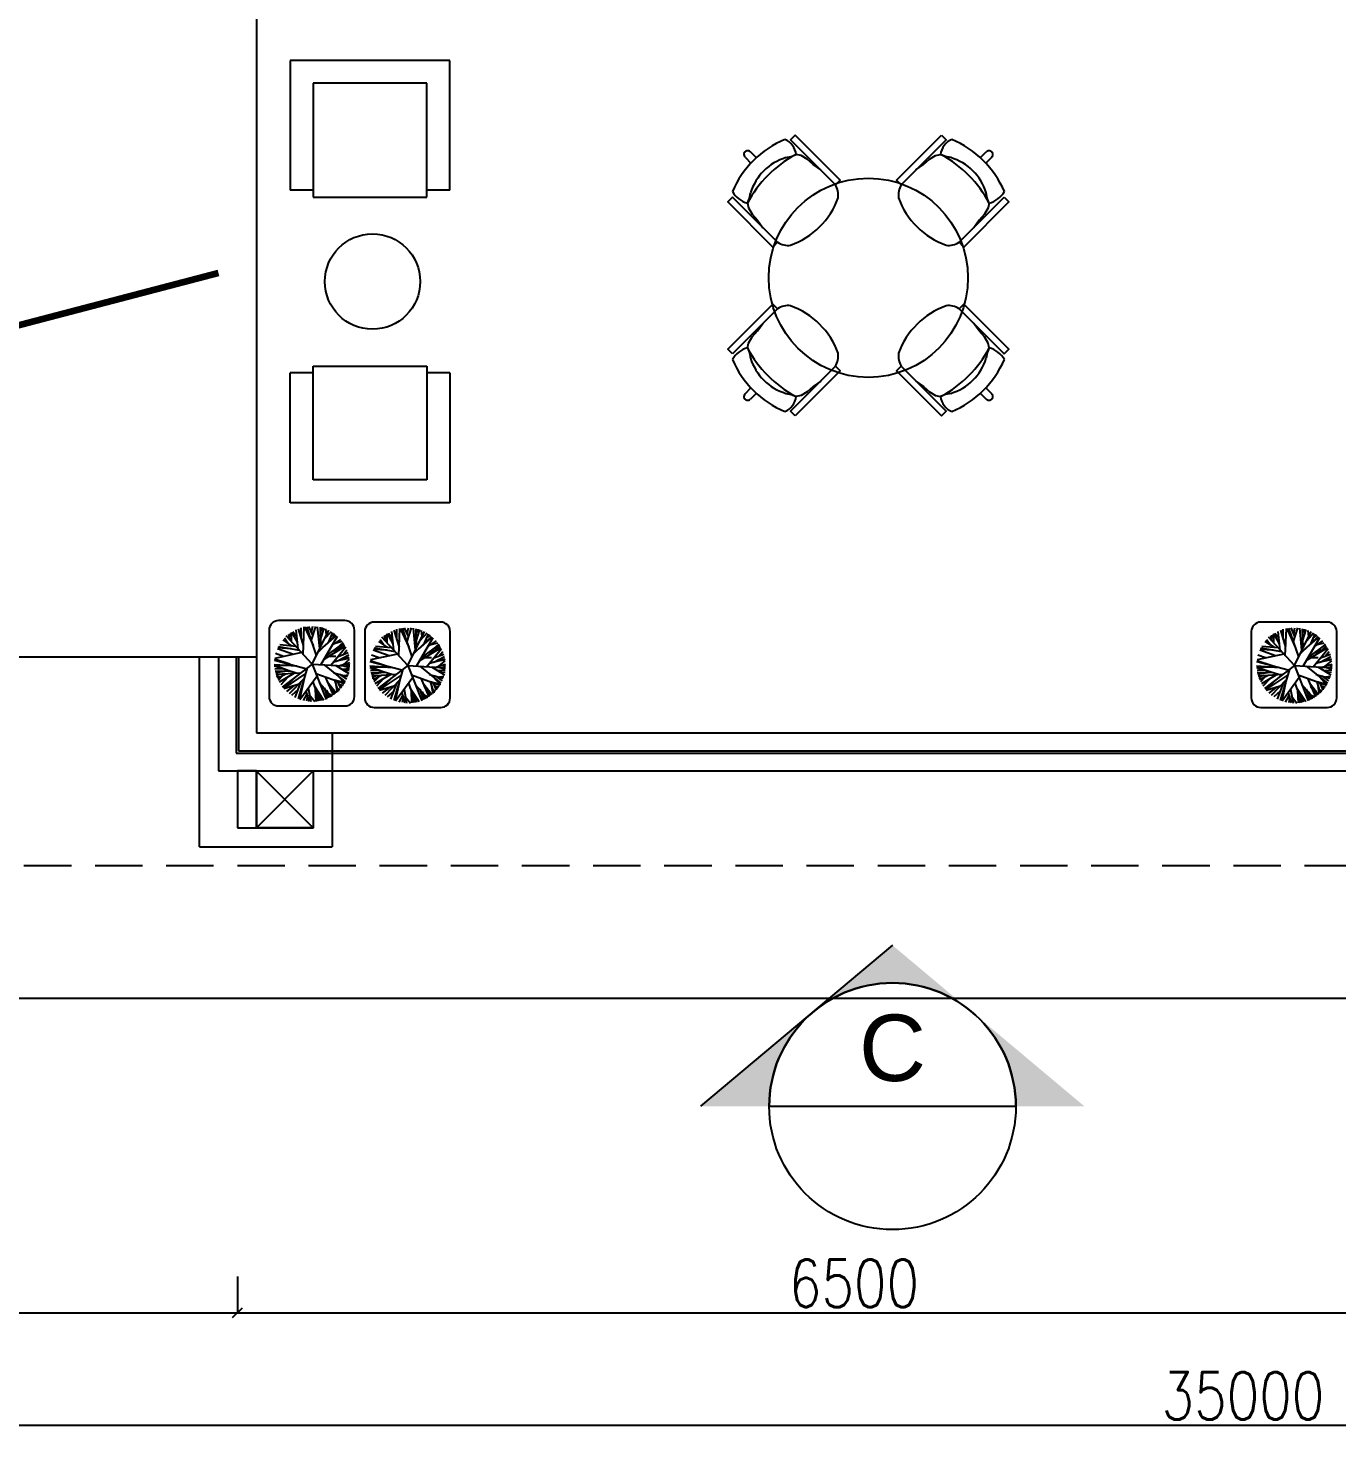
# Model space of a CAD drawing. Extents: x -32840 to 422982, y 280745 to 888746.
# Drawn here: x 224887 to 231786, y 290111 to 297500 of the extents above; entities that cross this region are included whole.
import ezdxf
from ezdxf.enums import TextEntityAlignment as Align

# ---------------------------------------------------------------- set-up
doc = ezdxf.new("R2010")
doc.units = 0
doc.header["$LTSCALE"] = 1000
doc.header["$PDMODE"] = 3
doc.linetypes.add('CONTINOUS', pattern=[0])
doc.linetypes.add('HIDDEN', pattern=[0.375, 0.25, -0.125])
doc.layers.get('Defpoints').update_dxf_attribs({"linetype": 'HIDDEN'})
doc.layers.add('A-Area duct', color=50, linetype='Continuous', plot=False)
for name, color, linetype in [('A-Chejja', 5, 'HIDDEN'), ('A-duct', 1, 'Continuous'), ('A-Floor Projection', 5, 'CONTINOUS'), ('A-Tag LVl', 2, 'Continuous'), ('A-WALL', 7, 'CONTINOUS'), ('FURNITURE', 8, 'CONTINOUS'), ('PS_FLOOR SLOPE', 150, 'Continuous'), ('RAILING', 1, 'Continuous'), ('WALL', 6, 'Continuous')]:
    doc.layers.add(name, color=color, linetype=linetype)
doc.layers.add('A-Dim grid', color=3, linetype='Continuous', transparency=0.5)
doc.styles.add('Arial', font='arial.ttf')
doc.styles.add('ROMANS', font='romans.shx', dxfattribs={"width": 0.8})
doc.dimstyles.new('A-Dim Grid', dxfattribs={"dimscale": 100, "dimtxt": 2.5, "dimasz": 0.5, "dimexe": 0, "dimexo": 0, "dimgap": 0.3, "dimtad": 1, "dimdec": 0, "dimlfac": -0.01, "dimzin": 3, "dimdsep": 46, "dimtxsty": 'ROMANS', "dimblk": 'OBLIQUE', "dimcen": 5, "dimclrd": 256, "dimclre": 8, "dimclrt": 4, "dimadec": 0, "dimazin": 0, "dimtfac": 1, "dimtdec": 0, "dimtix": 1, "dimtmove": 1, "dimatfit": 3, "dimfxl": 1, "dimfrac": 2, "dimtolj": 1, "dimtzin": 3, "dimlwd": -1, "dimarcsym": 0})
doc.dimstyles.new('PS_DIM', dxfattribs={"dimtxt": 100, "dimasz": 100, "dimexe": 1, "dimexo": 1, "dimgap": 15, "dimtad": 1, "dimdec": 0, "dimrnd": 5, "dimzin": 3, "dimdsep": 46, "dimtxsty": 'ROMANS', "dimblk": 'OBLIQUE', "dimcen": 0.09, "dimclrd": 256, "dimclre": 256, "dimclrt": 4, "dimadec": 0, "dimazin": 0, "dimtfac": 1, "dimtdec": 0, "dimtix": 1, "dimtofl": 0, "dimtmove": 1, "dimatfit": 3, "dimfxl": 1, "dimtolj": 1, "dimtzin": 3, "dimarcsym": 0})

# ---------------------------------------------------------------- blocks, each defined once
blk = doc.blocks.new('TAG-SEC')
blk.add_line((-6.5, 0), (6.5, 0))
blk.add_circle((0, 0), 6.5)
at = {"color": 6, "style": 'Arial'}
blk.add_attdef('88', text='', height=3.5, dxfattribs=at).set_placement((0, 3.082), align=Align.MIDDLE_CENTER)
at = {"color": 6, "style": 'ROMANS', "width": 0.708488}
blk.add_attdef('X8-X-8888', text='', height=1.75, dxfattribs=at).set_placement((-5.579, -2.546), (5.579, -2.546), align=Align.FIT)
blk = doc.blocks.new('A$Ce1edbb18')
at = {"layer": 'A-Tag LVl'}
h = blk.add_hatch(color=256, dxfattribs=at)
h.paths.add_polyline_path([(14741.8, -15567.6), (15103, -15567.6, -0.2206), (15333.1, -15071.4)])
h.paths.add_polyline_path([(15753, -14719.1), (15337.2, -15067.9, -0.175251), (15753, -14917.6, -0.175251), (16168.7, -15067.9)])
h.paths.add_polyline_path([(16172.9, -15071.4, -0.2206), (16403, -15567.6), (16764.2, -15567.6)])
blk.add_line((15753, -14719.1), (14741.8, -15567.6), dxfattribs=at)
blk.add_arc((15753, -15567.6), 650, 0, 180, dxfattribs=at)
at = {"layer": 'A-Tag LVl', "xscale": 100, "yscale": 100, "zscale": 100}
blk.add_blockref('TAG-SEC', (15753, -15567.6), dxfattribs=at).add_auto_attribs({'88': 'C'})
blk = doc.blocks.new('_Oblique')
at = {"color": 0, "linetype": 'ByBlock', "lineweight": -2}
blk.add_line((-0.5, -0.5), (0.5, 0.5), dxfattribs=at)
at = {"color": 0, "linetype": 'ByBlock'}
blk.add_line((-0.5, -0.5), (0.5, 0.5), dxfattribs=at)
blk = doc.blocks.new('*D2464')
at = {"layer": 'A-Dim grid', "color": 8, "lineweight": -2, "transparency": 16777216}
for p, q in [((222790.6, 290919.7), (222790.6, 290728.2)), ((225990.6, 290919.7), (225990.6, 290728.2))]:
    blk.add_line(p, q, dxfattribs=at)
at = {"layer": 'A-Dim grid', "transparency": 16777216}
blk.add_line((222790.6, 290728.2), (225990.6, 290728.2), dxfattribs=at)
at = {"layer": 'Defpoints', "color": 0, "transparency": 16777216}
for p in [(222790.6, 290919.7), (225990.6, 290919.7), (225990.6, 290728.2)]:
    blk.add_point(p, dxfattribs=at)
at = {"layer": 'A-Dim grid', "transparency": 16777216, "xscale": 50, "yscale": 50, "zscale": 50, "rotation": 180}
blk.add_blockref('_Oblique', (222790.6, 290728.2), dxfattribs=at)
at = {"layer": 'A-Dim grid', "transparency": 16777216, "xscale": 50, "yscale": 50, "zscale": 50}
blk.add_blockref('_Oblique', (225990.6, 290728.2), dxfattribs=at)
at = {"layer": 'A-Dim grid', "color": 4, "transparency": 16777216, "insert": (224390.6, 290883.2), "char_height": 250, "attachment_point": 5, "style": 'ROMANS'}
blk.add_mtext('\\A1;3200', dxfattribs=at)
blk = doc.blocks.new('*D2465')
at = {"layer": 'A-Dim grid', "color": 8, "lineweight": -2, "transparency": 16777216}
for p, q in [((225990.6, 290919.7), (225990.6, 290728.2)), ((232490.6, 290919.7), (232490.6, 290728.2))]:
    blk.add_line(p, q, dxfattribs=at)
at = {"layer": 'A-Dim grid', "transparency": 16777216}
blk.add_line((225990.6, 290728.2), (232490.6, 290728.2), dxfattribs=at)
at = {"layer": 'Defpoints', "color": 0, "transparency": 16777216}
for p in [(225990.6, 290919.7), (232490.6, 290919.7), (232490.6, 290728.2)]:
    blk.add_point(p, dxfattribs=at)
at = {"layer": 'A-Dim grid', "transparency": 16777216, "xscale": 50, "yscale": 50, "zscale": 50, "rotation": 180}
blk.add_blockref('_Oblique', (225990.6, 290728.2), dxfattribs=at)
at = {"layer": 'A-Dim grid', "transparency": 16777216, "xscale": 50, "yscale": 50, "zscale": 50}
blk.add_blockref('_Oblique', (232490.6, 290728.2), dxfattribs=at)
at = {"layer": 'A-Dim grid', "color": 4, "transparency": 16777216, "insert": (229240.6, 290883.2), "char_height": 250, "attachment_point": 5, "style": 'ROMANS'}
blk.add_mtext('\\A1;6500', dxfattribs=at)
blk = doc.blocks.new('*D2468')
at = {"layer": 'A-Dim grid', "color": 8, "lineweight": -2, "transparency": 16777216}
for p, q in [((213790.6, 290800), (213790.6, 290135.6)), ((248790.8, 290800), (248790.8, 290135.6))]:
    blk.add_line(p, q, dxfattribs=at)
at = {"layer": 'A-Dim grid', "transparency": 16777216}
blk.add_line((213790.6, 290135.6), (248790.8, 290135.6), dxfattribs=at)
at = {"layer": 'Defpoints', "color": 0, "transparency": 16777216}
for p in [(213790.6, 290800), (248790.8, 290800), (248790.8, 290135.6)]:
    blk.add_point(p, dxfattribs=at)
at = {"layer": 'A-Dim grid', "transparency": 16777216, "xscale": 50, "yscale": 50, "zscale": 50, "rotation": 180}
blk.add_blockref('_Oblique', (213790.6, 290135.6), dxfattribs=at)
at = {"layer": 'A-Dim grid', "transparency": 16777216, "xscale": 50, "yscale": 50, "zscale": 50}
blk.add_blockref('_Oblique', (248790.8, 290135.6), dxfattribs=at)
at = {"layer": 'A-Dim grid', "color": 4, "transparency": 16777216, "insert": (231290.7, 290290.6), "char_height": 250, "attachment_point": 5, "style": 'ROMANS'}
blk.add_mtext('\\A1;35000', dxfattribs=at)

msp = doc.modelspace()

# ---------------------------------------------------------------- linework, layer by layer
at = {"layer": 'A-Area duct', "color": 8}
msp.add_lwpolyline([(226090.6, 293584.5), (226390.6, 293584.5), (226390.6, 293284.5), (226090.6, 293284.5)], close=True, dxfattribs=at)
at = {"layer": 'A-Chejja', "color": 8}
msp.add_line((238990.6, 293084.2), (213690.6, 293084.2), dxfattribs=at)
at = {"layer": 'A-duct'}
msp.add_line((226090.6, 293584.5), (226090.6, 293284.5), dxfattribs=at)
at = {"layer": 'A-duct', "color": 8}
for p, q in [((226390.6, 293584.5), (226090.6, 293284.5)), ((226090.6, 293582.3), (226390.6, 293284.5))]:
    msp.add_line(p, q, dxfattribs=at)
at = {"layer": 'A-Floor Projection', "color": 8}
msp.add_lwpolyline([(239790.6, 296384.2), (239790.5, 292384.5), (224590.5, 292384.5), (224590.6, 294184.5)], dxfattribs=at)
at = {"layer": 'A-WALL'}
for p, q in [((226090.6, 293784.5), (226390.6, 293784.5)), ((226390.6, 293784.5), (226490.6, 293784.5)), ((226490.6, 293784.5), (226490.6, 293184.5)), ((225990.6, 293584.5), (225990.6, 293284.5)), ((226090.6, 293584.5), (225990.6, 293584.5)), ((226090.6, 293584.5), (226390.6, 293584.5)), ((226390.6, 293584.5), (226390.6, 293284.5)), ((225990.6, 293284.5), (226390.6, 293284.5)), ((225790.6, 293184.5), (226490.6, 293184.5))]:
    msp.add_line(p, q, dxfattribs=at)
at = {"layer": 'A-WALL', "color": 2}
msp.add_lwpolyline([(213690.6, 301084.2), (226090.6, 301084.2), (226090.6, 294184.2), (218590.6, 294184.2), (213690.6, 294184.2)], close=True, dxfattribs=at)
at = {"layer": 'A-WALL'}
msp.add_lwpolyline([(225790.6, 293184.5), (225790.6, 294184.2)], dxfattribs=at)
at = {"layer": 'FURNITURE'}
for p, q in [((226269.4, 297329.2), (226269.4, 296645.3)), ((227110, 297329.2), (226269.4, 297329.2)), ((227110, 296645.3), (227110, 297329.2)), ((226389.5, 297209.1), (226389.5, 296608.7)), ((226989.9, 297209.1), (226389.5, 297209.1)), ((226989.9, 296608.7), (226989.9, 297209.1)), ((228726.4, 296816.2), (228694.7, 296847)), ((228909.9, 296821.9), (228936.5, 296833.4)), ((228961.9, 296827.9), (228936.5, 296833.4)), ((228994.4, 296807.9), (228961.9, 296827.9)), ((229638.2, 296807.9), (229670.7, 296827.9)), ((229670.7, 296827.9), (229696.1, 296833.4)), ((229722.7, 296821.9), (229696.1, 296833.4)), ((229906.2, 296816.2), (229937.9, 296847)), ((228666.2, 296818.6), (228696.8, 296786.8)), ((228881.7, 296816.7), (228909.9, 296821.9)), ((229025.6, 296780), (228994.4, 296807.9)), ((229065.3, 296751.6), (229025.6, 296780)), ((229567.3, 296751.6), (229607, 296780)), ((229607, 296780), (229638.2, 296807.9)), ((229750.9, 296816.7), (229722.7, 296821.9)), ((229966.4, 296818.6), (229935.8, 296786.8)), ((226389.5, 296645.3), (226269.4, 296645.3)), ((226389.5, 296608.7), (226989.9, 296608.7)), ((227110, 296645.3), (226989.9, 296645.3)), ((228690.4, 296603.3), (228695.7, 296631.4)), ((229942.2, 296603.3), (229936.9, 296631.4)), ((228678.8, 296576.7), (228690.4, 296603.3)), ((228678.8, 296576.7), (228684.3, 296551.3)), ((228684.3, 296551.3), (228704, 296518.8)), ((229948.4, 296551.3), (229928.6, 296518.8)), ((229953.8, 296576.7), (229942.2, 296603.3)), ((229953.8, 296576.7), (229948.4, 296551.3)), ((228704, 296518.8), (228731.9, 296487.4)), ((228731.9, 296487.4), (228760.1, 296447.6)), ((229900.7, 296487.4), (229872.5, 296447.6)), ((229928.6, 296518.8), (229900.7, 296487.4)), ((228731.9, 295903.4), (228760.1, 295943.2)), ((229900.7, 295903.4), (229872.5, 295943.2)), ((228684.3, 295839.5), (228704, 295872.1)), ((228704, 295872.1), (228731.9, 295903.4)), ((229928.6, 295872.1), (229900.7, 295903.4)), ((229948.4, 295839.5), (229928.6, 295872.1)), ((228678.8, 295814.1), (228684.3, 295839.5)), ((228678.8, 295814.1), (228690.4, 295787.5)), ((229953.8, 295814.1), (229942.2, 295787.5)), ((229953.8, 295814.1), (229948.4, 295839.5)), ((226389.5, 295118), (226389.5, 295718.4)), ((226389.5, 295718.4), (226989.9, 295718.4)), ((226989.9, 295718.4), (226989.9, 295118)), ((228690.4, 295787.5), (228695.7, 295759.4)), ((229942.2, 295787.5), (229936.9, 295759.4)), ((226389.5, 295681.7), (226269.4, 295681.7)), ((226269.4, 294997.9), (226269.4, 295681.7)), ((227110, 295681.7), (226989.9, 295681.7)), ((227110, 295681.7), (227110, 294997.9)), ((228666.2, 295572.2), (228696.8, 295604.1)), ((228726.4, 295574.6), (228694.7, 295543.8)), ((228881.7, 295574.2), (228909.9, 295568.9)), ((228994.4, 295582.9), (228961.9, 295563)), ((229025.6, 295610.8), (228994.4, 295582.9)), ((229065.3, 295639.3), (229025.6, 295610.8)), ((229567.3, 295639.3), (229607, 295610.8)), ((229607, 295610.8), (229638.2, 295582.9)), ((229638.2, 295582.9), (229670.7, 295563)), ((229750.9, 295574.2), (229722.7, 295568.9)), ((229906.2, 295574.6), (229937.9, 295543.8)), ((229966.4, 295572.2), (229935.8, 295604.1)), ((228909.9, 295568.9), (228936.5, 295557.5)), ((228961.9, 295563), (228936.5, 295557.5)), ((229670.7, 295563), (229696.1, 295557.5)), ((229722.7, 295568.9), (229696.1, 295557.5)), ((226989.9, 295118), (226389.5, 295118)), ((227110, 294997.9), (226269.4, 294997.9)), ((226157.9, 294326.6), (226157.9, 293976.6)), ((226557.9, 294376.6), (226207.9, 294376.6)), ((226607.9, 293976.6), (226607.9, 294326.6)), ((226662.2, 294318.7), (226662.2, 293968.7)), ((227062.2, 294368.7), (226712.2, 294368.7)), ((227112.2, 293968.7), (227112.2, 294318.7)), ((231334.7, 294318.7), (231334.7, 293968.7)), ((231734.7, 294368.7), (231384.7, 294368.7)), ((231784.7, 293968.7), (231784.7, 294318.7)), ((226207.9, 293926.6), (226557.9, 293926.6)), ((226712.2, 293918.7), (227062.2, 293918.7)), ((231384.7, 293918.7), (231734.7, 293918.7))]:
    msp.add_line(p, q, dxfattribs=at)
for points in [[(228930.4, 296935.7), (228905.7, 296911), (229142.8, 296673.8), (229167.5, 296698.5)], [(229702.2, 296935.7), (229726.9, 296911), (229489.8, 296673.8), (229465.1, 296698.5)], [(228600.9, 296607.6), (228576.2, 296583), (228813.3, 296345.7), (228838, 296370.4)], [(230031.7, 296607.6), (230056.4, 296583), (229819.3, 296345.7), (229794.6, 296370.4)], [(228600.9, 295783.2), (228576.2, 295807.9), (228813.3, 296045.1), (228838, 296020.4)], [(230031.7, 295783.2), (230056.4, 295807.9), (229819.3, 296045.1), (229794.6, 296020.4)], [(228930.4, 295455.1), (228905.7, 295479.8), (229142.8, 295717), (229167.5, 295692.4)], [(229702.2, 295455.1), (229726.9, 295479.8), (229489.8, 295717), (229465.1, 295692.4)]]:
    msp.add_lwpolyline(points, close=True, dxfattribs=at)
for points in [[(226276.4, 294265.1), (226276.4, 294314.3)], [(226307.2, 294262), (226277.4, 294316.3)], [(226304.1, 294289.7), (226282.6, 294317.3)], [(226310.2, 294228.2), (226300, 294327.6)], [(226339.9, 294244.6), (226313.3, 294333.8)], [(226326.6, 294286.6), (226326.6, 294338.9)], [(226336.9, 294198.5), (226343, 294342.9)], [(226391.2, 294244.6), (226346.1, 294342.9)], [(226407.6, 294193.4), (226356.4, 294344)], [(226388.1, 294299.9), (226367.6, 294346.1)], [(226380.9, 294274.3), (226403.5, 294346.1)], [(226382, 294316.3), (226388.1, 294347.1)], [(226385, 294147.3), (226473.1, 294326.6)], [(226425, 294229.2), (226413.7, 294344)], [(226431.1, 294242.6), (226428, 294341.9)], [(226430.1, 294281.5), (226447.5, 294336.8)], [(226440.3, 294314.3), (226437.3, 294339.9)], [(226450.6, 294280.5), (226486.5, 294319.4)], [(226460.9, 294300.9), (226456.7, 294332.7)], [(226473.1, 294265.1), (226493.6, 294314.3)], [(226814.6, 294220.3), (226804.4, 294319.7)], [(226844.3, 294236.7), (226817.7, 294325.8)], [(226831, 294278.7), (226831, 294331)], [(226841.2, 294190.6), (226847.4, 294335)], [(226895.6, 294236.7), (226850.5, 294335)], [(226911.9, 294185.5), (226860.7, 294336.1)], [(226892.5, 294292), (226872, 294338.1)], [(226885.3, 294266.4), (226907.9, 294338.1)], [(226886.3, 294308.4), (226892.5, 294339.2)], [(226889.4, 294139.4), (226977.5, 294318.7)], [(226929.3, 294221.3), (226918.1, 294336.1)], [(226935.5, 294234.6), (226932.4, 294334)], [(226934.5, 294273.6), (226951.9, 294328.9)], [(226944.7, 294306.4), (226941.6, 294332)], [(226965.2, 294293), (226961.1, 294324.8)], [(231487.1, 294220.3), (231476.8, 294319.7)], [(231516.8, 294236.7), (231490.2, 294325.8)], [(231503.5, 294278.7), (231503.5, 294331)], [(231513.7, 294190.6), (231519.8, 294335)], [(231568, 294236.7), (231522.9, 294335)], [(231584.4, 294185.5), (231533.2, 294336.1)], [(231564.9, 294292), (231544.4, 294338.1)], [(231557.8, 294266.4), (231580.3, 294338.1)], [(231558.8, 294308.4), (231564.9, 294339.2)], [(231561.9, 294139.4), (231650, 294318.7)], [(231601.8, 294221.3), (231590.6, 294336.1)], [(231608, 294234.6), (231604.9, 294334)], [(231606.9, 294273.6), (231624.4, 294328.9)], [(231617.2, 294306.4), (231614.1, 294332)], [(231637.7, 294293), (231633.6, 294324.8)], [(226300, 294240.5), (226213.9, 294248.7)], [(226279.5, 294242.6), (226231.4, 294274.3)], [(226257, 294257.9), (226238.5, 294283.6)], [(226385, 294147.3), (226247.7, 294296.9)], [(226266.2, 294278.4), (226261.1, 294304)], [(226276.4, 294287.6), (226267.2, 294309.2)], [(226414.7, 294208.8), (226510, 294300.9)], [(226431.1, 294144.2), (226518.2, 294294.8)], [(226440.3, 294234.4), (226513.1, 294297.9)], [(226447.5, 294173.9), (226558.2, 294241.5)], [(226457.8, 294190.3), (226551, 294257.9)], [(226485.4, 294293.8), (226504.9, 294307.1)], [(226488.5, 294245.6), (226535.6, 294277.4)], [(226489.5, 294214.9), (226559.2, 294241.5)], [(226506.9, 294257.9), (226542.8, 294268.2)], [(226518.2, 294234.4), (226547.9, 294261)], [(226532.5, 294231.3), (226555.1, 294250.7)], [(226804.4, 294232.6), (226718.3, 294240.8)], [(226783.9, 294234.6), (226735.7, 294266.4)], [(226761.3, 294250), (226742.9, 294275.7)], [(226889.4, 294139.4), (226752.1, 294289)], [(226770.6, 294270.5), (226765.4, 294296.1)], [(226780.8, 294279.7), (226771.6, 294301.3)], [(226780.8, 294257.2), (226780.8, 294306.4)], [(226811.5, 294254.1), (226781.8, 294308.4)], [(226808.5, 294281.8), (226786.9, 294309.4)], [(226919.1, 294200.9), (227014.4, 294293)], [(226935.5, 294136.3), (227022.6, 294286.9)], [(226944.7, 294226.5), (227017.4, 294290)], [(226954.9, 294272.5), (226990.8, 294311.5)], [(226962.1, 294182.4), (227055.4, 294250)], [(226977.5, 294257.2), (226998, 294306.4)], [(226989.8, 294285.9), (227009.3, 294299.2)], [(226992.9, 294237.7), (227040, 294269.5)], [(227011.3, 294250), (227047.2, 294260.2)], [(227022.6, 294226.5), (227052.3, 294253.1)], [(227036.9, 294223.4), (227059.5, 294242.8)], [(231476.8, 294232.6), (231390.8, 294240.8)], [(231456.3, 294234.6), (231408.2, 294266.4)], [(231433.8, 294250), (231415.4, 294275.7)], [(231561.9, 294139.4), (231424.6, 294289)], [(231443, 294270.5), (231437.9, 294296.1)], [(231453.3, 294279.7), (231444, 294301.3)], [(231453.3, 294257.2), (231453.3, 294306.4)], [(231484, 294254.1), (231454.3, 294308.4)], [(231480.9, 294281.8), (231459.4, 294309.4)], [(231591.6, 294200.9), (231686.8, 294293)], [(231608, 294136.3), (231695.1, 294286.9)], [(231617.2, 294226.5), (231689.9, 294290)], [(231627.4, 294272.5), (231663.3, 294311.5)], [(231634.6, 294182.4), (231727.9, 294250)], [(231650, 294257.2), (231670.5, 294306.4)], [(231662.3, 294285.9), (231681.7, 294299.2)], [(231665.4, 294237.7), (231712.5, 294269.5)], [(231683.8, 294250), (231719.6, 294260.2)], [(231695.1, 294226.5), (231724.8, 294253.1)], [(231709.4, 294223.4), (231731.9, 294242.8)], [(226267.2, 294146.3), (226186.3, 294172.9)], [(226352.2, 294122.7), (226186.3, 294166.7)], [(226329.7, 294207.7), (226188.3, 294177)], [(226233.4, 294188.2), (226192.4, 294202.6)], [(226285.6, 294198.5), (226202.7, 294228.2)], [(226273.4, 294228.2), (226204.7, 294232.3)], [(226319.5, 294219), (226207.8, 294238.4)], [(226473.1, 294189.3), (226510, 294189.3)], [(226483.4, 294141.1), (226562.3, 294237.4)], [(226498.8, 294159.6), (226580.7, 294183.1)], [(226521.3, 294165.7), (226577.6, 294195.4)], [(226522.3, 294188.2), (226574.6, 294207.7)], [(226537.7, 294169.8), (226580.7, 294179)], [(226547.9, 294196.5), (226568.4, 294222.1)], [(226547.9, 294144.2), (226581.7, 294172.9)], [(226834.1, 294199.8), (226692.7, 294169.1)], [(226737.8, 294180.3), (226696.8, 294194.7)], [(226790, 294190.6), (226707, 294220.3)], [(226777.7, 294220.3), (226709.1, 294224.4)], [(226823.8, 294211.1), (226712.1, 294230.5)], [(226951.9, 294166), (227062.6, 294233.6)], [(226977.5, 294181.4), (227014.4, 294181.4)], [(226987.8, 294133.2), (227066.6, 294229.5)], [(226993.9, 294207), (227063.6, 294233.6)], [(227003.1, 294151.7), (227085.1, 294175.2)], [(227025.7, 294157.8), (227082, 294187.5)], [(227026.7, 294180.3), (227078.9, 294199.8)], [(227042, 294161.9), (227085.1, 294171.1)], [(227052.3, 294188.6), (227072.8, 294214.2)], [(231506.5, 294199.8), (231365.2, 294169.1)], [(231410.3, 294180.3), (231369.2, 294194.7)], [(231462.5, 294190.6), (231379.5, 294220.3)], [(231450.2, 294220.3), (231381.5, 294224.4)], [(231496.3, 294211.1), (231384.6, 294230.5)], [(231624.4, 294166), (231735, 294233.6)], [(231650, 294181.4), (231686.8, 294181.4)], [(231660.2, 294133.2), (231739.1, 294229.5)], [(231666.4, 294207), (231736, 294233.6)], [(231675.6, 294151.7), (231757.6, 294175.2)], [(231698.1, 294157.8), (231754.5, 294187.5)], [(231699.1, 294180.3), (231751.4, 294199.8)], [(231714.5, 294161.9), (231757.6, 294171.1)], [(231724.8, 294188.6), (231745.3, 294214.2)], [(226304.1, 294136), (226185.2, 294144.2)], [(226253.9, 294114.5), (226186.3, 294139.1)], [(226270.3, 294139.1), (226186.3, 294139.1)], [(226306.2, 294098.1), (226186.3, 294136)], [(226231.4, 294122.7), (226188.3, 294120.6)], [(226273.4, 294108.3), (226189.3, 294110.4)], [(226241.6, 294108.3), (226191.4, 294101.2)], [(226320.5, 294100.1), (226194.5, 294092)], [(226213.9, 294092), (226195.5, 294087.8)], [(226246.7, 294095), (226201.6, 294071.5)], [(226287.7, 294097.1), (226210.9, 294052)], [(226385, 294147.3), (226227.2, 294026.4)], [(226349.2, 294097.1), (226233.4, 294019.2)], [(226358.4, 294127.8), (226310.2, 293963.9)], [(226383, 294148.3), (226384, 294148.3), (226386.1, 294148.3), (226384, 294148.3), (226383, 294148.3)], [(226385, 294147.3), (226583.8, 294136)], [(226385, 294147.3), (226457.8, 293960.8)], [(226404.5, 294098.1), (226554.1, 294044.8)], [(226447.5, 294144.2), (226559.2, 294054.1)], [(226499.8, 294101.2), (226571.5, 294081.7)], [(226509, 294140.1), (226577.6, 294098.1)], [(226528.5, 294094), (226565.3, 294067.4)], [(226531.5, 294139.1), (226583.8, 294155.5)], [(226541.8, 294120.6), (226581.7, 294124.7)], [(226544.8, 294139.1), (226581.7, 294129.9)], [(226549, 294116.6), (226580.7, 294113.4)], [(226561.3, 294147.3), (226583.8, 294144.2)], [(226808.5, 294128.1), (226689.6, 294136.3)], [(226771.6, 294138.4), (226690.7, 294165)], [(226856.6, 294114.8), (226690.7, 294158.8)], [(226758.3, 294106.6), (226690.7, 294131.2)], [(226774.6, 294131.2), (226690.7, 294131.2)], [(226810.5, 294090.2), (226690.7, 294128.1)], [(226735.7, 294114.8), (226692.7, 294112.7)], [(226777.7, 294100.4), (226693.7, 294102.5)], [(226746, 294100.4), (226695.8, 294093.3)], [(226824.8, 294092.2), (226698.8, 294084)], [(226889.4, 294139.4), (226731.6, 294018.5)], [(226862.8, 294119.9), (226814.6, 293956)], [(226887.3, 294140.4), (226888.4, 294140.4), (226890.4, 294140.4), (226888.4, 294140.4), (226887.3, 294140.4)], [(226889.4, 294139.4), (227088.2, 294128.1)], [(226889.4, 294139.4), (226962.1, 293952.9)], [(226951.9, 294136.3), (227063.6, 294046.1)], [(227004.1, 294093.3), (227075.9, 294073.8)], [(227013.4, 294132.2), (227082, 294090.2)], [(227035.9, 294131.2), (227088.2, 294147.6)], [(227046.2, 294112.7), (227086.1, 294116.8)], [(227049.2, 294131.2), (227086.1, 294122)], [(227052.3, 294136.3), (227086.1, 294165)], [(227053.3, 294108.6), (227085.1, 294105.5)], [(227065.6, 294139.4), (227088.2, 294136.3)], [(231480.9, 294128.1), (231362.1, 294136.3)], [(231444, 294138.4), (231363.1, 294165)], [(231529.1, 294114.8), (231363.1, 294158.8)], [(231430.7, 294106.6), (231363.1, 294131.2)], [(231447.1, 294131.2), (231363.1, 294131.2)], [(231483, 294090.2), (231363.1, 294128.1)], [(231408.2, 294114.8), (231365.2, 294112.7)], [(231450.2, 294100.4), (231366.2, 294102.5)], [(231418.4, 294100.4), (231368.2, 294093.3)], [(231497.3, 294092.2), (231371.3, 294084)], [(231561.9, 294139.4), (231404.1, 294018.5)], [(231535.2, 294119.9), (231487.1, 293956)], [(231559.8, 294140.4), (231560.8, 294140.4), (231562.9, 294140.4), (231560.8, 294140.4), (231559.8, 294140.4)], [(231561.9, 294139.4), (231760.6, 294128.1)], [(231561.9, 294139.4), (231634.6, 293952.9)], [(231624.4, 294136.3), (231736, 294046.1)], [(231676.6, 294093.3), (231748.3, 294073.8)], [(231685.8, 294132.2), (231754.5, 294090.2)], [(231708.4, 294131.2), (231760.6, 294147.6)], [(231718.6, 294112.7), (231758.6, 294116.8)], [(231721.7, 294131.2), (231758.6, 294122)], [(231724.8, 294136.3), (231758.6, 294165)], [(231725.8, 294108.6), (231757.6, 294105.5)], [(231738.1, 294139.4), (231760.6, 294136.3)], [(226217, 294078.6), (226197.5, 294081.7)], [(226228.3, 294084.8), (226205.7, 294061.2)], [(226257, 294078.6), (226219.1, 294038.7)], [(226310.2, 294090.9), (226233.4, 294021.3)], [(226310.2, 294039.7), (226235.4, 294016.1)], [(226287.7, 294032.5), (226249.8, 294002.8)], [(226342, 294071.5), (226263.1, 293990.5)], [(226325.6, 294055.1), (226293.9, 293971)], [(226342, 294071.5), (226318.4, 293960.8)], [(226410.6, 294083.8), (226320.5, 293959.8)], [(226364.5, 294021.3), (226377.8, 293949.5)], [(226388.1, 294054.1), (226424, 293953.6)], [(226395.3, 294032.5), (226444.4, 293957.7)], [(226424, 294047.9), (226486.5, 293977.2)], [(226447.5, 294022.3), (226467, 293967)], [(226453.7, 294080.7), (226495.7, 293983.3)], [(226463.9, 294056.1), (226512.1, 293995.6)], [(226470.1, 294039.7), (226502.8, 293989.5)], [(226518.2, 294087.8), (226555.1, 294047.9), (226502.8, 294062.2), (226521.3, 294002.8)], [(226509, 294039.7), (226516.2, 293999.7)], [(226512.1, 294059.2), (226541.8, 294026.4)], [(226512.1, 294022.3), (226529.5, 294012)], [(226522.3, 294047.9), (226534.6, 294018.2)], [(226529.5, 294039.7), (226547.9, 294035.6)], [(226551, 294087.8), (226574.6, 294090.9)], [(226718.3, 294084), (226699.8, 294079.9)], [(226721.4, 294070.7), (226701.9, 294073.8)], [(226751.1, 294087.1), (226706, 294063.6)], [(226732.6, 294076.9), (226710.1, 294053.3)], [(226792.1, 294089.2), (226715.2, 294044.1)], [(226761.3, 294070.7), (226723.4, 294030.8)], [(226853.5, 294089.2), (226737.8, 294011.3)], [(226814.6, 294083), (226737.8, 294013.4)], [(226814.6, 294031.8), (226739.8, 294008.2)], [(226792.1, 294024.6), (226754.2, 293994.9)], [(226846.4, 294063.6), (226767.5, 293982.6)], [(226830, 294047.2), (226798.2, 293963.1)], [(226846.4, 294063.6), (226822.8, 293952.9)], [(226915, 294075.9), (226824.8, 293951.9)], [(226892.5, 294046.1), (226928.3, 293945.7)], [(226899.6, 294024.6), (226948.8, 293949.8)], [(226908.9, 294090.2), (227058.5, 294036.9)], [(226928.3, 294040), (226990.8, 293969.3)], [(226958.1, 294072.8), (227000.1, 293975.4)], [(226968.3, 294048.2), (227016.4, 293987.7)], [(226974.4, 294031.8), (227007.2, 293981.6)], [(227022.6, 294079.9), (227059.5, 294040), (227007.2, 294054.3), (227025.7, 293994.9)], [(227013.4, 294031.8), (227020.6, 293991.8)], [(227016.4, 294051.3), (227046.2, 294018.5)], [(227026.7, 294040), (227039, 294010.3)], [(227032.8, 294086.1), (227069.7, 294059.5)], [(227033.9, 294031.8), (227052.3, 294027.7)], [(227055.4, 294079.9), (227078.9, 294083)], [(231390.8, 294084), (231372.3, 294079.9)], [(231393.8, 294070.7), (231374.4, 294073.8)], [(231423.6, 294087.1), (231378.5, 294063.6)], [(231405.1, 294076.9), (231382.6, 294053.3)], [(231464.5, 294089.2), (231387.7, 294044.1)], [(231433.8, 294070.7), (231395.9, 294030.8)], [(231526, 294089.2), (231410.3, 294011.3)], [(231487.1, 294083), (231410.3, 294013.4)], [(231487.1, 294031.8), (231412.3, 294008.2)], [(231464.5, 294024.6), (231426.6, 293994.9)], [(231518.8, 294063.6), (231439.9, 293982.6)], [(231502.4, 294047.2), (231470.7, 293963.1)], [(231518.8, 294063.6), (231495.3, 293952.9)], [(231587.5, 294075.9), (231497.3, 293951.9)], [(231564.9, 294046.1), (231600.8, 293945.7)], [(231572.1, 294024.6), (231621.3, 293949.8)], [(231581.3, 294090.2), (231730.9, 294036.9)], [(231600.8, 294040), (231663.3, 293969.3)], [(231630.5, 294072.8), (231672.5, 293975.4)], [(231640.8, 294048.2), (231688.9, 293987.7)], [(231646.9, 294031.8), (231679.7, 293981.6)], [(231695.1, 294079.9), (231731.9, 294040), (231679.7, 294054.3), (231698.1, 293994.9)], [(231685.8, 294031.8), (231693, 293991.8)], [(231688.9, 294051.3), (231718.6, 294018.5)], [(231699.1, 294040), (231711.4, 294010.3)], [(231705.3, 294086.1), (231742.2, 294059.5)], [(231706.3, 294031.8), (231724.8, 294027.7)], [(231727.9, 294079.9), (231751.4, 294083)], [(226310.2, 294013), (226276.4, 293982.3)], [(226356.4, 293990.5), (226336.9, 293954.7)], [(226352.2, 294003.9), (226368.6, 293950.6)], [(226359.4, 293979.3), (226355.3, 293952.6)], [(226369.7, 293986.4), (226398.4, 293949.5)], [(226401.4, 294015.1), (226404.5, 293950.6)], [(226403.5, 293976.2), (226416.8, 293952.6)], [(226420.9, 293993.6), (226431.1, 293954.7)], [(226447.5, 293987.4), (226466, 293967)], [(226459.8, 294009), (226476.2, 293971)], [(226476.2, 293989.5), (226490.5, 293980.3)], [(226814.6, 294005.1), (226780.8, 293974.4)], [(226860.7, 293982.6), (226841.2, 293946.8)], [(226856.6, 293996), (226873, 293942.6)], [(226863.8, 293971.4), (226859.7, 293944.7)], [(226868.9, 294013.4), (226882.2, 293941.6)], [(226874, 293978.5), (226902.7, 293941.6)], [(226905.8, 294007.2), (226908.9, 293942.6)], [(226907.9, 293968.3), (226921.2, 293944.7)], [(226925.3, 293985.7), (226935.5, 293946.8)], [(226951.9, 294014.4), (226971.4, 293959.1)], [(226951.9, 293979.5), (226970.4, 293959.1)], [(226964.2, 294001.1), (226980.6, 293963.1)], [(226980.6, 293981.6), (226994.9, 293972.4)], [(227016.4, 294014.4), (227033.9, 294004.1)], [(231487.1, 294005.1), (231453.3, 293974.4)], [(231533.2, 293982.6), (231513.7, 293946.8)], [(231529.1, 293996), (231545.5, 293942.6)], [(231536.3, 293971.4), (231532.1, 293944.7)], [(231541.4, 294013.4), (231554.7, 293941.6)], [(231546.5, 293978.5), (231575.2, 293941.6)], [(231578.3, 294007.2), (231581.3, 293942.6)], [(231580.3, 293968.3), (231593.6, 293944.7)], [(231597.7, 293985.7), (231608, 293946.8)], [(231624.4, 294014.4), (231643.8, 293959.1)], [(231624.4, 293979.5), (231642.8, 293959.1)], [(231636.7, 294001.1), (231653.1, 293963.1)], [(231653.1, 293981.6), (231667.4, 293972.4)], [(231688.9, 294014.4), (231706.3, 294004.1)]]:
    msp.add_lwpolyline(points, dxfattribs=at)
for centre, radius in [((229316.3, 296183.5), 524.9), ((226703, 296163.5), 251.2)]:
    msp.add_circle(centre, radius, dxfattribs=at)
for centre, radius, start, end in [((229083.2, 296428.5), 526.9, 113.15335, 156.61985), ((228834.7, 296818.8), 102.8, 8.15673, 66.33251), ((229797.9, 296818.8), 102.8, 113.66749, 171.84327), ((229549.4, 296428.5), 526.9, 23.38015, 66.84665), ((228680.3, 296832.9), 20.1, 44.56381, 225.2094), ((229222.1, 296289.9), 614.4, 118.18575, 152.16797), ((229410.5, 296289.9), 614.4, 27.83203, 61.81425), ((229952.3, 296832.9), 20.1, 314.7906, 135.43619), ((228962.9, 296549.2), 279.6, 106.88416, 162.88905), ((229669.7, 296549.2), 279.6, 17.11095, 73.11584), ((228713.5, 296704.2), 132.1, 210.28549, 254.77168), ((228765.3, 296747.6), 417.1, 289.73567, 340.03753), ((229051.1, 296618.5), 107, 352.84158, 31.08275), ((229581.5, 296618.5), 107, 148.91725, 187.15842), ((229867.3, 296747.6), 417.1, 199.96247, 250.26433), ((229919.1, 296704.2), 132.1, 285.22832, 329.71451), ((228892.8, 296454.5), 100.3, 236.88973, 277.61464), ((229739.8, 296454.5), 100.3, 262.38536, 303.11027), ((228892.8, 295936.4), 100.3, 82.38536, 123.11027), ((228765.3, 295643.2), 417.1, 19.96247, 70.26433), ((229867.3, 295643.2), 417.1, 109.73567, 160.03753), ((229739.8, 295936.4), 100.3, 56.88973, 97.61464), ((228713.5, 295686.7), 132.1, 105.22832, 149.71451), ((229222.1, 296100.9), 614.4, 207.83203, 241.81425), ((229410.5, 296100.9), 614.4, 298.18575, 332.16797), ((229919.1, 295686.7), 132.1, 30.28549, 74.77168), ((229083.2, 295962.4), 526.9, 203.38015, 246.84665), ((228962.9, 295841.7), 279.6, 197.11095, 253.11584), ((229051.1, 295772.3), 107, 328.91725, 7.15842), ((229581.5, 295772.3), 107, 172.84158, 211.08275), ((229669.7, 295841.7), 279.6, 286.88416, 342.88905), ((229549.4, 295962.4), 526.9, 293.15335, 336.61985), ((228680.3, 295557.9), 20.1, 134.7906, 315.43619), ((229952.3, 295557.9), 20.1, 224.56381, 45.2094), ((228834.7, 295572.1), 102.8, 293.66749, 351.84327), ((229797.9, 295572.1), 102.8, 188.15673, 246.33251), ((226207.9, 294326.6), 50, 90, 180), ((226557.9, 294326.6), 50, 0, 90), ((226712.2, 294318.7), 50, 90, 180), ((227062.2, 294318.7), 50, 0, 90), ((231384.7, 294318.7), 50, 90, 180), ((231734.7, 294318.7), 50, 0, 90), ((226207.9, 293976.6), 50, 180, 270), ((226557.9, 293976.6), 50, 270, 0), ((226712.2, 293968.7), 50, 180, 270), ((227062.2, 293968.7), 50, 270, 0), ((231384.7, 293968.7), 50, 180, 270), ((231734.7, 293968.7), 50, 270, 0)]:
    msp.add_arc(centre, radius, start, end, dxfattribs=at)
at = {"layer": 'RAILING'}
for p, q in [((225984.6, 294184.2), (225984.6, 293678.2)), ((225996.6, 294184.2), (225996.6, 293690.2)), ((225984.6, 293678.2), (231990.6, 293678.2)), ((225996.6, 293690.2), (231990.6, 293690.2))]:
    msp.add_line(p, q, dxfattribs=at)
at = {"layer": 'WALL', "color": 4}
for p, q in [((225890.6, 294184.2), (225890.6, 293584.2)), ((226090.6, 294184.2), (226090.6, 293784.2)), ((226090.6, 293784.2), (238390.6, 293784.2)), ((225890.6, 293584.2), (238590.6, 293584.2))]:
    msp.add_line(p, q, dxfattribs=at)

# ---------------------------------------------------------------- block references
msp.add_blockref('A$Ce1edbb18', (213690.6, 307384.2))

# ---------------------------------------------------------------- dimensions: what is measured, and where the dimension line sits
at = {"layer": 'A-Dim grid'}
for base, p1, p2, picture, middle in [((225990.6, 290728.2), (222790.6, 290919.7), (225990.6, 290919.7), '*D2464', (224390.6, 290883.2)), ((232490.6, 290728.2), (225990.6, 290919.7), (232490.6, 290919.7), '*D2465', (229240.6, 290883.2)), ((248790.8, 290135.6), (213790.6, 290800), (248790.8, 290800), '*D2468', (231290.7, 290290.6))]:
    dim = msp.add_linear_dim(base=base, p1=p1, p2=p2, dimstyle='A-Dim Grid', dxfattribs=at)
    dim.commit()
    dim.dimension.update_dxf_attribs({"geometry": picture, "text_midpoint": middle})

# ---------------------------------------------------------------- leaders
at = {"layer": 'PS_FLOOR SLOPE'}
for points in [[(219506.5, 294735.8, 7.9), (225790.6, 300830, 7.9)], [(219613.2, 294568.4, 7.9), (225890.6, 296209.4, 7.9)]]:
    msp.add_leader(points, dimstyle='PS_DIM', override={"dimscale": 1, "dimtxt": 100, "dimasz": 150, "dimgap": 15, "dimtad": 0, "dimclrd": 256, "dimlwd": 65534}, dxfattribs=at)

doc.saveas('drawing.dxf')
